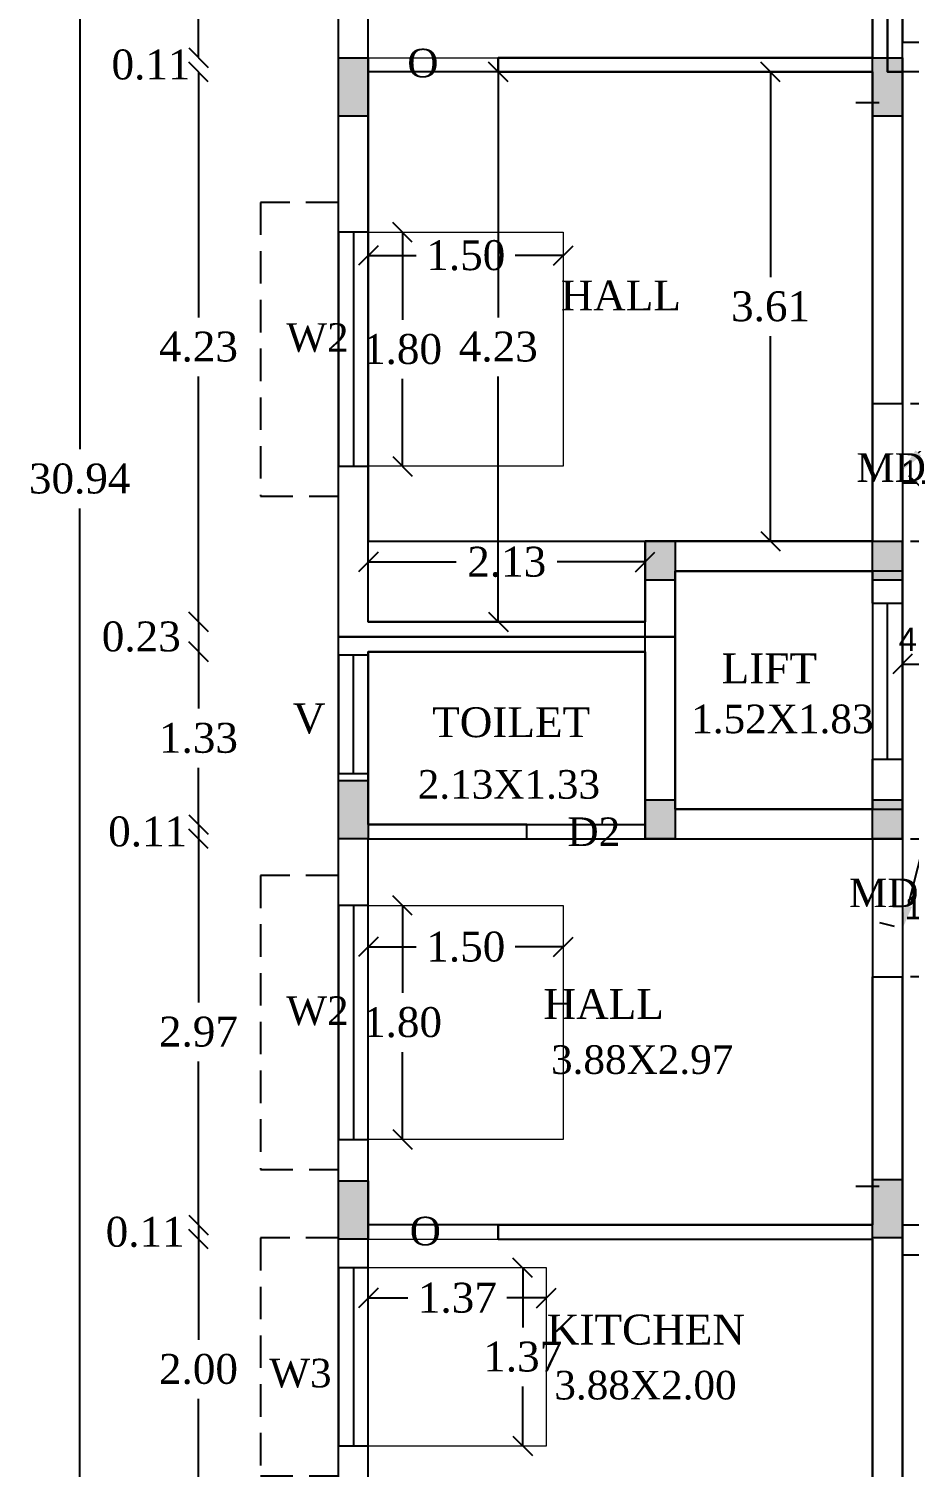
# Model space of a CAD drawing. Header units: metres. Extents: x 7608 to 7792, y -2400 to -2275.
# Drawn here: x 7679.92 to 7686.69, y -2323.63 to -2312.57 of the extents above; entities that cross this region are included whole.
import ezdxf

# ---------------------------------------------------------------- set-up
doc = ezdxf.new("R2010")
doc.units = ezdxf.units.M
doc.header["$MEASUREMENT"] = 0
doc.linetypes.add('HIDDEN', pattern=[0.375, 0.25, -0.125])
doc.layers.add('BLK_1_FLR_3_BLT_UP_AREA', color=1, linetype='Continuous', plot=False)
doc.layers.add('BLK_1_FLR_3_UNITFA_3', color=1, linetype='Continuous', plot=False)
for name, color, linetype in [('BLK_1_FLR_3_CARPET_AREA', 10, 'Continuous'), ('BLK_1_FLR_3_EXIT_WIDTH_DOOR', 2, 'Continuous'), ('BLK_1_FLR_3_LIFT_1', 30, 'Continuous'), ('BLK_1_FLR_3_REGULAR_ROOM_4', 117, 'Continuous'), ('BLK_1_FLR_3_REGULAR_ROOM_5', 117, 'Continuous'), ('BLK_1_FLR_3_ROOF_AREA', 7, 'Continuous'), ('BLK_1_FLR_3_UNITFA_1', 7, 'Continuous'), ('BLK_1_FLR_3_UNITFA_2', 2, 'Continuous'), ('BLK_1_FLR_3_WC_BATH', 223, 'Continuous')]:
    doc.layers.add(name, color=color, linetype=linetype)
for name, color, linetype, lineweight in [('BLK_1_FLR_3_KITCHEN', 163, 'Continuous', 0), ('BLK_1_FLR_3_ROOM_1_LIGHT_VENTILATION_2', 232, 'Continuous', 0), ('BLK_1_FLR_3_ROOM_1_LIGHT_VENTILATION_3', 232, 'Continuous', 0), ('BLK_1_FLR_3_UNITFA_4', 163, 'Continuous', 0), ('DIST_EXIT', 7, 'Continuous', 0)]:
    doc.layers.add(name, color=color, linetype=linetype, lineweight=lineweight)
doc.styles.add('Isa-', font='times.ttf')
doc.styles.get("Standard").update_dxf_attribs({"font": 'arial.ttf'})
doc.styles.add('STYLE2', font='times.ttf')
doc.dimstyles.new('ISO-25', dxfattribs={"dimscale": 0, "dimtxt": 0.23, "dimasz": 0.15, "dimexe": 1.25, "dimexo": 0.625, "dimgap": 0.11, "dimtad": 0, "dimtih": 1, "dimtoh": 1, "dimzin": 1, "dimdsep": 46, "dimtxsty": 'STYLE2', "dimblk": 'OBLIQUE', "dimcen": 0, "dimse1": 1, "dimse2": 1, "dimclrd": 1, "dimclrt": 3, "dimadec": 0, "dimazin": 2, "dimtfac": 1, "dimtix": 1, "dimtofl": 0, "dimtmove": 0, "dimatfit": 3, "dimfxl": 0, "dimtolj": 1, "dimarcsym": 0})
doc.dimstyles.get("Standard").update_dxf_attribs({"dimtxt": 0.18, "dimasz": 0.18, "dimexe": 0.18, "dimexo": 0.0625, "dimgap": 0.09, "dimtad": 0, "dimtih": 1, "dimtoh": 1, "dimdec": 4, "dimzin": 0, "dimdsep": 46, "dimtxsty": 'Standard', "dimcen": 0.09, "dimadec": 0, "dimazin": 0, "dimtfac": 1, "dimtdec": 4, "dimtofl": 0, "dimtmove": 0, "dimatfit": 3, "dimfxl": 0, "dimtolj": 1, "dimtzin": 0, "dimarcsym": 0})

# ---------------------------------------------------------------- blocks, each defined once
blk = doc.blocks.new('_Oblique')
at = {"color": 0, "linetype": 'ByBlock', "lineweight": -2}
blk.add_line((-0.5, -0.5), (0.5, 0.5), dxfattribs=at)
blk = doc.blocks.new('*D128')
at = {"color": 1, "lineweight": -2}
for p, q in [((7686.642, -2317.456), (7686.872, -2317.456)), ((7687.862, -2317.456), (7687.632, -2317.456))]:
    blk.add_line(p, q, dxfattribs=at)
at = {"layer": 'Defpoints', "color": 0}
for p in [(7686.642, -2317.456), (7686.642, -2317.456), (7687.862, -2317.456)]:
    blk.add_point(p, dxfattribs=at)
at = {"color": 1, "lineweight": -2, "xscale": 0.15, "yscale": 0.15, "zscale": 0.15, "rotation": 180}
blk.add_blockref('_Oblique', (7686.642, -2317.456), dxfattribs=at)
at = {"color": 1, "lineweight": -2, "xscale": 0.15, "yscale": 0.15, "zscale": 0.15}
blk.add_blockref('_Oblique', (7687.862, -2317.456), dxfattribs=at)
at = {"color": 3, "insert": (7687.252, -2317.456), "char_height": 0.23, "attachment_point": 5, "style": 'STYLE2'}
blk.add_mtext('\\A1;1.22', dxfattribs=at)
blk = doc.blocks.new('*D191')
at = {"color": 1, "lineweight": -2}
for p, q in [((7685.627, -2312.901), (7685.627, -2314.479)), ((7685.627, -2316.511), (7685.627, -2314.934))]:
    blk.add_line(p, q, dxfattribs=at)
at = {"layer": 'Defpoints', "color": 0}
for p in [(7685.627, -2312.901), (7685.627, -2312.901), (7686.214, -2316.511)]:
    blk.add_point(p, dxfattribs=at)
at = {"color": 1, "lineweight": -2, "xscale": 0.15, "yscale": 0.15, "zscale": 0.15}
for p, rotation in [((7685.627, -2312.901), 90), ((7685.627, -2316.511), 270)]:
    blk.add_blockref('_Oblique', p, dxfattribs=dict(at, rotation=rotation))
at = {"color": 3, "insert": (7685.627, -2314.706), "char_height": 0.23, "attachment_point": 5, "style": 'STYLE2'}
blk.add_mtext('\\A1;3.61', dxfattribs=at)
blk = doc.blocks.new('*D192')
at = {"color": 1, "lineweight": -2}
for p, q in [((7683.532, -2312.901), (7683.532, -2314.789)), ((7683.532, -2317.131), (7683.532, -2315.244))]:
    blk.add_line(p, q, dxfattribs=at)
at = {"layer": 'Defpoints', "color": 0}
for p in [(7683.532, -2312.901), (7683.532, -2317.131), (7683.532, -2317.131)]:
    blk.add_point(p, dxfattribs=at)
at = {"color": 1, "lineweight": -2, "xscale": 0.15, "yscale": 0.15, "zscale": 0.15}
for p, rotation in [((7683.532, -2312.901), 90), ((7683.532, -2317.131), 270)]:
    blk.add_blockref('_Oblique', p, dxfattribs=dict(at, rotation=rotation))
at = {"color": 3, "insert": (7683.532, -2315.016), "char_height": 0.23, "attachment_point": 5, "style": 'STYLE2'}
blk.add_mtext('\\A1;4.23', dxfattribs=at)
blk = doc.blocks.new('*D193')
at = {"color": 1, "lineweight": -2}
for p, q in [((7682.532, -2316.671), (7683.208, -2316.671)), ((7684.662, -2316.671), (7683.986, -2316.671))]:
    blk.add_line(p, q, dxfattribs=at)
at = {"layer": 'Defpoints', "color": 0}
for p in [(7682.532, -2316.511), (7684.662, -2316.511), (7682.532, -2316.671)]:
    blk.add_point(p, dxfattribs=at)
at = {"color": 1, "lineweight": -2, "xscale": 0.15, "yscale": 0.15, "zscale": 0.15, "rotation": 180}
blk.add_blockref('_Oblique', (7682.532, -2316.671), dxfattribs=at)
at = {"color": 1, "lineweight": -2, "xscale": 0.15, "yscale": 0.15, "zscale": 0.15}
blk.add_blockref('_Oblique', (7684.662, -2316.671), dxfattribs=at)
at = {"color": 3, "insert": (7683.597, -2316.671), "char_height": 0.23, "attachment_point": 5, "style": 'STYLE2'}
blk.add_mtext('\\A1;2.13', dxfattribs=at)
blk = doc.blocks.new('*D139')
at = {"color": 1, "lineweight": -2}
for p, q in [((7681.225, -2310.511), (7681.225, -2310.909)), ((7681.225, -2312.791), (7681.225, -2311.364))]:
    blk.add_line(p, q, dxfattribs=at)
at = {"layer": 'Defpoints', "color": 0}
for p in [(7683.959, -2310.511), (7681.225, -2312.791), (7684.269, -2312.791)]:
    blk.add_point(p, dxfattribs=at)
at = {"color": 1, "lineweight": -2, "xscale": 0.15, "yscale": 0.15, "zscale": 0.15}
for p, rotation in [((7681.225, -2310.511), 90), ((7681.225, -2312.791), 270)]:
    blk.add_blockref('_Oblique', p, dxfattribs=dict(at, rotation=rotation))
at = {"color": 3, "insert": (7681.225, -2311.136), "char_height": 0.23, "attachment_point": 5, "style": 'STYLE2'}
blk.add_mtext('\\A1;2.28', dxfattribs=at)
blk = doc.blocks.new('*D140')
at = {"color": 1, "lineweight": -2}
for p, q in [((7681.225, -2312.791), (7681.225, -2312.641)), ((7681.225, -2312.901), (7681.225, -2313.051))]:
    blk.add_line(p, q, dxfattribs=at)
at = {"layer": 'Defpoints', "color": 0}
for p in [(7684.269, -2312.791), (7681.225, -2312.901), (7684.289, -2312.901)]:
    blk.add_point(p, dxfattribs=at)
at = {"color": 1, "lineweight": -2, "xscale": 0.15, "yscale": 0.15, "zscale": 0.15}
for p, rotation in [((7681.225, -2312.791), 270), ((7681.225, -2312.901), 90)]:
    blk.add_blockref('_Oblique', p, dxfattribs=dict(at, rotation=rotation))
at = {"color": 3, "insert": (7680.86, -2312.846), "char_height": 0.23, "attachment_point": 5, "style": 'STYLE2'}
blk.add_mtext('\\A1;0.11', dxfattribs=at)
blk = doc.blocks.new('*D141')
at = {"color": 1, "lineweight": -2}
for p, q in [((7681.225, -2312.901), (7681.225, -2314.789)), ((7681.225, -2317.131), (7681.225, -2315.244))]:
    blk.add_line(p, q, dxfattribs=at)
at = {"layer": 'Defpoints', "color": 0}
for p in [(7684.289, -2312.901), (7681.225, -2317.131), (7683.876, -2317.131)]:
    blk.add_point(p, dxfattribs=at)
at = {"color": 1, "lineweight": -2, "xscale": 0.15, "yscale": 0.15, "zscale": 0.15}
for p, rotation in [((7681.225, -2312.901), 90), ((7681.225, -2317.131), 270)]:
    blk.add_blockref('_Oblique', p, dxfattribs=dict(at, rotation=rotation))
at = {"color": 3, "insert": (7681.225, -2315.016), "char_height": 0.23, "attachment_point": 5, "style": 'STYLE2'}
blk.add_mtext('\\A1;4.23', dxfattribs=at)
blk = doc.blocks.new('*D142')
at = {"color": 1, "lineweight": -2}
blk.add_line((7681.225, -2317.131), (7681.225, -2317.361), dxfattribs=at)
at = {"layer": 'Defpoints', "color": 0}
for p in [(7683.876, -2317.131), (7681.225, -2317.361), (7683.876, -2317.361)]:
    blk.add_point(p, dxfattribs=at)
at = {"color": 1, "lineweight": -2, "xscale": 0.15, "yscale": 0.15, "zscale": 0.15}
for p, rotation in [((7681.225, -2317.131), 90), ((7681.225, -2317.361), 270)]:
    blk.add_blockref('_Oblique', p, dxfattribs=dict(at, rotation=rotation))
at = {"color": 3, "insert": (7680.785, -2317.246), "char_height": 0.23, "attachment_point": 5, "style": 'STYLE2'}
blk.add_mtext('\\A1;0.23', dxfattribs=at)
blk = doc.blocks.new('*D143')
at = {"color": 1, "lineweight": -2}
for p, q in [((7681.225, -2317.361), (7681.225, -2317.799)), ((7681.225, -2318.691), (7681.225, -2318.254))]:
    blk.add_line(p, q, dxfattribs=at)
at = {"layer": 'Defpoints', "color": 0}
for p in [(7683.876, -2317.361), (7681.225, -2318.691), (7683.142, -2318.691)]:
    blk.add_point(p, dxfattribs=at)
at = {"color": 1, "lineweight": -2, "xscale": 0.15, "yscale": 0.15, "zscale": 0.15}
for p, rotation in [((7681.225, -2317.361), 90), ((7681.225, -2318.691), 270)]:
    blk.add_blockref('_Oblique', p, dxfattribs=dict(at, rotation=rotation))
at = {"color": 3, "insert": (7681.225, -2318.026), "char_height": 0.23, "attachment_point": 5, "style": 'STYLE2'}
blk.add_mtext('\\A1;1.33', dxfattribs=at)
blk = doc.blocks.new('*D144')
at = {"color": 1, "lineweight": -2}
for p, q in [((7681.225, -2318.691), (7681.225, -2318.541)), ((7681.225, -2318.691), (7681.225, -2318.801)), ((7681.225, -2318.801), (7681.225, -2318.951))]:
    blk.add_line(p, q, dxfattribs=at)
at = {"layer": 'Defpoints', "color": 0}
for p in [(7683.142, -2318.691), (7681.225, -2318.801), (7683.142, -2318.801)]:
    blk.add_point(p, dxfattribs=at)
at = {"color": 1, "lineweight": -2, "xscale": 0.15, "yscale": 0.15, "zscale": 0.15}
for p, rotation in [((7681.225, -2318.691), 270), ((7681.225, -2318.801), 90)]:
    blk.add_blockref('_Oblique', p, dxfattribs=dict(at, rotation=rotation))
at = {"color": 3, "insert": (7680.834, -2318.746), "char_height": 0.23, "attachment_point": 5, "style": 'STYLE2'}
blk.add_mtext('\\A1;0.11', dxfattribs=at)
blk = doc.blocks.new('*D145')
at = {"color": 1, "lineweight": -2}
for p, q in [((7681.225, -2318.801), (7681.225, -2320.059)), ((7681.225, -2321.771), (7681.225, -2320.514))]:
    blk.add_line(p, q, dxfattribs=at)
at = {"layer": 'Defpoints', "color": 0}
for p in [(7683.142, -2318.801), (7681.225, -2321.771), (7683.858, -2321.771)]:
    blk.add_point(p, dxfattribs=at)
at = {"color": 1, "lineweight": -2, "xscale": 0.15, "yscale": 0.15, "zscale": 0.15}
for p, rotation in [((7681.225, -2318.801), 90), ((7681.225, -2321.771), 270)]:
    blk.add_blockref('_Oblique', p, dxfattribs=dict(at, rotation=rotation))
at = {"color": 3, "insert": (7681.225, -2320.286), "char_height": 0.23, "attachment_point": 5, "style": 'STYLE2'}
blk.add_mtext('\\A1;2.97', dxfattribs=at)
blk = doc.blocks.new('*D146')
at = {"color": 1, "lineweight": -2}
for p, q in [((7681.225, -2321.771), (7681.225, -2321.621)), ((7681.225, -2321.771), (7681.225, -2321.881)), ((7681.225, -2321.881), (7681.225, -2322.031))]:
    blk.add_line(p, q, dxfattribs=at)
at = {"layer": 'Defpoints', "color": 0}
for p in [(7683.858, -2321.771), (7681.225, -2321.881), (7683.858, -2321.881)]:
    blk.add_point(p, dxfattribs=at)
at = {"color": 1, "lineweight": -2, "xscale": 0.15, "yscale": 0.15, "zscale": 0.15}
for p, rotation in [((7681.225, -2321.771), 270), ((7681.225, -2321.881), 90)]:
    blk.add_blockref('_Oblique', p, dxfattribs=dict(at, rotation=rotation))
at = {"color": 3, "insert": (7680.815, -2321.826), "char_height": 0.23, "attachment_point": 5, "style": 'STYLE2'}
blk.add_mtext('\\A1;0.11', dxfattribs=at)
blk = doc.blocks.new('*D147')
at = {"color": 1, "lineweight": -2}
for p, q in [((7681.225, -2321.881), (7681.225, -2322.654)), ((7681.225, -2323.881), (7681.225, -2323.109))]:
    blk.add_line(p, q, dxfattribs=at)
at = {"layer": 'Defpoints', "color": 0}
for p in [(7683.858, -2321.881), (7681.225, -2323.881), (7684.392, -2323.881)]:
    blk.add_point(p, dxfattribs=at)
at = {"color": 1, "lineweight": -2, "xscale": 0.15, "yscale": 0.15, "zscale": 0.15}
for p, rotation in [((7681.225, -2321.881), 90), ((7681.225, -2323.881), 270)]:
    blk.add_blockref('_Oblique', p, dxfattribs=dict(at, rotation=rotation))
at = {"color": 3, "insert": (7681.225, -2322.881), "char_height": 0.23, "attachment_point": 5, "style": 'STYLE2'}
blk.add_mtext('\\A1;2.00', dxfattribs=at)
blk = doc.blocks.new('*D161')
at = {"color": 1, "lineweight": -2}
for p, q in [((7680.311, -2300.561), (7680.311, -2315.804)), ((7680.311, -2331.501), (7680.311, -2316.259))]:
    blk.add_line(p, q, dxfattribs=at)
at = {"layer": 'Defpoints', "color": 0}
for p in [(7680.311, -2300.561), (7685.049, -2300.561), (7685.049, -2331.501)]:
    blk.add_point(p, dxfattribs=at)
at = {"color": 1, "lineweight": -2, "xscale": 0.15, "yscale": 0.15, "zscale": 0.15}
for p, rotation in [((7680.311, -2300.561), 90), ((7680.311, -2331.501), 270)]:
    blk.add_blockref('_Oblique', p, dxfattribs=dict(at, rotation=rotation))
at = {"color": 3, "insert": (7680.311, -2316.031), "char_height": 0.23, "attachment_point": 5, "style": 'STYLE2'}
blk.add_mtext('\\A1;30.94', dxfattribs=at)
blk = doc.blocks.new('*D412')
at = {"layer": 'Defpoints', "color": 0}
for p in [(7687.862, -2314.661), (7687.862, -2314.661), (7686.642, -2315.963)]:
    blk.add_point(p, dxfattribs=at)
at = {"layer": 'DIST_EXIT', "color": 0, "lineweight": -2}
for p, q in [((7687.739, -2314.793), (7687.422, -2315.13)), ((7687.908, -2314.704), (7687.993, -2314.784)), ((7686.765, -2315.832), (7687.081, -2315.494)), ((7686.688, -2316.006), (7686.773, -2316.086))]:
    blk.add_line(p, q, dxfattribs=at)
at = {"layer": 'DIST_EXIT', "color": 0}
for points in [[(7687.717, -2314.772), (7687.761, -2314.813), (7687.862, -2314.661)], [(7686.743, -2315.812), (7686.787, -2315.853), (7686.642, -2315.963)]]:
    blk.add_solid(points, dxfattribs=at)
at = {"layer": 'DIST_EXIT', "color": 0, "insert": (7687.252, -2315.312), "char_height": 0.18, "attachment_point": 5}
blk.add_mtext('\\A1;1.7844', dxfattribs=at)
blk = doc.blocks.new('*D414')
at = {"layer": 'Defpoints', "color": 0}
for p in [(7687.862, -2314.661), (7686.642, -2319.492), (7686.642, -2319.492)]:
    blk.add_point(p, dxfattribs=at)
at = {"layer": 'DIST_EXIT', "color": 0, "lineweight": -2}
for p, q in [((7687.801, -2314.646), (7687.687, -2314.617)), ((7687.818, -2314.836), (7687.25, -2317.085)), ((7686.686, -2319.317), (7687.158, -2317.449)), ((7686.581, -2319.476), (7686.467, -2319.447))]:
    blk.add_line(p, q, dxfattribs=at)
at = {"layer": 'DIST_EXIT', "color": 0}
for points in [[(7687.789, -2314.828), (7687.847, -2314.843), (7687.862, -2314.661)], [(7686.657, -2319.31), (7686.715, -2319.324), (7686.642, -2319.492)]]:
    blk.add_solid(points, dxfattribs=at)
at = {"layer": 'DIST_EXIT', "color": 0, "insert": (7686.997, -2317.267), "char_height": 0.18, "attachment_point": 5}
blk.add_mtext('\\A1;4.9819', dxfattribs=at)
blk = doc.blocks.new('*D416')
at = {"layer": 'BLK_1_FLR_3_EXIT_WIDTH_DOOR', "color": 0, "lineweight": -2}
for p, q in [((7686.642, -2321.709), (7686.642, -2321.295)), ((7687.702, -2321.709), (7687.702, -2321.295)), ((7686.462, -2321.475), (7686.282, -2321.475)), ((7687.882, -2321.475), (7688.062, -2321.475))]:
    blk.add_line(p, q, dxfattribs=at)
at = {"layer": 'BLK_1_FLR_3_EXIT_WIDTH_DOOR', "color": 0}
for points in [[(7686.462, -2321.445), (7686.462, -2321.505), (7686.642, -2321.475)], [(7687.882, -2321.445), (7687.882, -2321.505), (7687.702, -2321.475)]]:
    blk.add_solid(points, dxfattribs=at)
at = {"layer": 'Defpoints', "color": 0}
for p in [(7687.702, -2321.475), (7686.642, -2321.771), (7687.702, -2321.771)]:
    blk.add_point(p, dxfattribs=at)
at = {"layer": 'BLK_1_FLR_3_EXIT_WIDTH_DOOR', "color": 0, "insert": (7687.172, -2321.475), "char_height": 0.18, "attachment_point": 5}
blk.add_mtext('\\A1;1.0600', dxfattribs=at)
blk = doc.blocks.new('*D417')
at = {"layer": 'BLK_1_FLR_3_EXIT_WIDTH_DOOR', "color": 0, "lineweight": -2}
for p, q in [((7686.704, -2318.801), (7687.222, -2318.801)), ((7687.042, -2318.981), (7687.042, -2319.149)), ((7687.042, -2319.681), (7687.042, -2319.513)), ((7686.704, -2319.861), (7687.222, -2319.861))]:
    blk.add_line(p, q, dxfattribs=at)
at = {"layer": 'BLK_1_FLR_3_EXIT_WIDTH_DOOR', "color": 0}
for points in [[(7687.012, -2318.981), (7687.072, -2318.981), (7687.042, -2318.801)], [(7687.012, -2319.681), (7687.072, -2319.681), (7687.042, -2319.861)]]:
    blk.add_solid(points, dxfattribs=at)
at = {"layer": 'Defpoints', "color": 0}
for p in [(7686.642, -2318.801), (7687.042, -2318.801), (7686.642, -2319.861)]:
    blk.add_point(p, dxfattribs=at)
at = {"layer": 'BLK_1_FLR_3_EXIT_WIDTH_DOOR', "color": 0, "insert": (7687.042, -2319.331), "char_height": 0.18, "attachment_point": 5}
blk.add_mtext('\\A1;1.0600', dxfattribs=at)
blk = doc.blocks.new('*D418')
at = {"layer": 'BLK_1_FLR_3_EXIT_WIDTH_DOOR', "color": 0, "lineweight": -2}
for p, q in [((7686.704, -2315.451), (7687.193, -2315.451)), ((7687.013, -2315.631), (7687.013, -2315.799)), ((7687.013, -2316.331), (7687.013, -2316.163)), ((7686.704, -2316.511), (7687.193, -2316.511))]:
    blk.add_line(p, q, dxfattribs=at)
at = {"layer": 'BLK_1_FLR_3_EXIT_WIDTH_DOOR', "color": 0}
for points in [[(7686.983, -2315.631), (7687.043, -2315.631), (7687.013, -2315.451)], [(7686.983, -2316.331), (7687.043, -2316.331), (7687.013, -2316.511)]]:
    blk.add_solid(points, dxfattribs=at)
at = {"layer": 'Defpoints', "color": 0}
for p in [(7686.642, -2315.451), (7687.013, -2315.451), (7686.642, -2316.511)]:
    blk.add_point(p, dxfattribs=at)
at = {"layer": 'BLK_1_FLR_3_EXIT_WIDTH_DOOR', "color": 0, "insert": (7687.013, -2315.981), "char_height": 0.18, "attachment_point": 5}
blk.add_mtext('\\A1;1.0600', dxfattribs=at)
blk = doc.blocks.new('*D419')
at = {"layer": 'BLK_1_FLR_3_EXIT_WIDTH_DOOR', "color": 0, "lineweight": -2}
for p, q in [((7686.642, -2312.964), (7686.642, -2313.318)), ((7687.702, -2312.964), (7687.702, -2313.318)), ((7686.462, -2313.138), (7686.282, -2313.138)), ((7687.882, -2313.138), (7688.062, -2313.138))]:
    blk.add_line(p, q, dxfattribs=at)
at = {"layer": 'BLK_1_FLR_3_EXIT_WIDTH_DOOR', "color": 0}
for points in [[(7686.462, -2313.108), (7686.462, -2313.168), (7686.642, -2313.138)], [(7687.882, -2313.108), (7687.882, -2313.168), (7687.702, -2313.138)]]:
    blk.add_solid(points, dxfattribs=at)
at = {"layer": 'Defpoints', "color": 0}
for p in [(7686.642, -2312.901), (7687.702, -2312.901), (7686.642, -2313.138)]:
    blk.add_point(p, dxfattribs=at)
at = {"layer": 'BLK_1_FLR_3_EXIT_WIDTH_DOOR', "color": 0, "insert": (7687.172, -2313.138), "char_height": 0.18, "attachment_point": 5}
blk.add_mtext('\\A1;1.0600', dxfattribs=at)
blk = doc.blocks.new('*D444')
at = {"layer": 'BLK_1_FLR_3_ROOM_1_LIGHT_VENTILATION_2', "color": 232, "lineweight": -2}
for p, q in [((7682.532, -2319.632), (7682.901, -2319.632)), ((7684.032, -2319.632), (7683.663, -2319.632))]:
    blk.add_line(p, q, dxfattribs=at)
at = {"layer": 'Defpoints', "color": 0}
for p in [(7682.532, -2319.313), (7684.032, -2319.313), (7682.532, -2319.632)]:
    blk.add_point(p, dxfattribs=at)
at = {"layer": 'BLK_1_FLR_3_ROOM_1_LIGHT_VENTILATION_2', "color": 232, "lineweight": -2, "xscale": 0.15, "yscale": 0.15, "zscale": 0.15, "rotation": 180}
blk.add_blockref('_Oblique', (7682.532, -2319.632), dxfattribs=at)
at = {"layer": 'BLK_1_FLR_3_ROOM_1_LIGHT_VENTILATION_2', "color": 232, "lineweight": -2, "xscale": 0.15, "yscale": 0.15, "zscale": 0.15}
blk.add_blockref('_Oblique', (7684.032, -2319.632), dxfattribs=at)
at = {"layer": 'BLK_1_FLR_3_ROOM_1_LIGHT_VENTILATION_2', "color": 232, "insert": (7683.282, -2319.632), "char_height": 0.23, "attachment_point": 5, "style": 'STYLE2'}
blk.add_mtext('\\A1;1.50', dxfattribs=at)
blk = doc.blocks.new('*D445')
at = {"layer": 'BLK_1_FLR_3_ROOM_1_LIGHT_VENTILATION_2', "color": 232, "lineweight": -2}
for p, q in [((7682.795, -2319.313), (7682.795, -2319.986)), ((7682.795, -2321.113), (7682.795, -2320.441))]:
    blk.add_line(p, q, dxfattribs=at)
at = {"layer": 'Defpoints', "color": 0}
for p in [(7682.532, -2319.313), (7682.795, -2319.313), (7682.532, -2321.113)]:
    blk.add_point(p, dxfattribs=at)
at = {"layer": 'BLK_1_FLR_3_ROOM_1_LIGHT_VENTILATION_2', "color": 232, "lineweight": -2, "xscale": 0.15, "yscale": 0.15, "zscale": 0.15}
for p, rotation in [((7682.795, -2319.313), 90), ((7682.795, -2321.113), 270)]:
    blk.add_blockref('_Oblique', p, dxfattribs=dict(at, rotation=rotation))
at = {"layer": 'BLK_1_FLR_3_ROOM_1_LIGHT_VENTILATION_2', "color": 232, "insert": (7682.795, -2320.213), "char_height": 0.23, "attachment_point": 5, "style": 'STYLE2'}
blk.add_mtext('\\A1;1.80', dxfattribs=at)
blk = doc.blocks.new('*D450')
at = {"layer": 'BLK_1_FLR_3_ROOM_1_LIGHT_VENTILATION_3', "color": 232, "lineweight": -2}
for p, q in [((7682.532, -2322.333), (7682.837, -2322.333)), ((7683.902, -2322.333), (7683.597, -2322.333))]:
    blk.add_line(p, q, dxfattribs=at)
at = {"layer": 'Defpoints', "color": 0}
for p in [(7682.532, -2322.101), (7683.902, -2322.101), (7682.532, -2322.333)]:
    blk.add_point(p, dxfattribs=at)
at = {"layer": 'BLK_1_FLR_3_ROOM_1_LIGHT_VENTILATION_3', "color": 232, "lineweight": -2, "xscale": 0.15, "yscale": 0.15, "zscale": 0.15, "rotation": 180}
blk.add_blockref('_Oblique', (7682.532, -2322.333), dxfattribs=at)
at = {"layer": 'BLK_1_FLR_3_ROOM_1_LIGHT_VENTILATION_3', "color": 232, "lineweight": -2, "xscale": 0.15, "yscale": 0.15, "zscale": 0.15}
blk.add_blockref('_Oblique', (7683.902, -2322.333), dxfattribs=at)
at = {"layer": 'BLK_1_FLR_3_ROOM_1_LIGHT_VENTILATION_3', "color": 232, "insert": (7683.217, -2322.333), "char_height": 0.23, "attachment_point": 5, "style": 'STYLE2'}
blk.add_mtext('\\A1;1.37', dxfattribs=at)
blk = doc.blocks.new('*D451')
at = {"layer": 'BLK_1_FLR_3_ROOM_1_LIGHT_VENTILATION_3', "color": 232, "lineweight": -2}
for p, q in [((7683.72, -2322.101), (7683.72, -2322.559)), ((7683.72, -2323.471), (7683.72, -2323.014))]:
    blk.add_line(p, q, dxfattribs=at)
at = {"layer": 'Defpoints', "color": 0}
for p in [(7683.902, -2322.101), (7683.72, -2323.471), (7683.902, -2323.471)]:
    blk.add_point(p, dxfattribs=at)
at = {"layer": 'BLK_1_FLR_3_ROOM_1_LIGHT_VENTILATION_3', "color": 232, "lineweight": -2, "xscale": 0.15, "yscale": 0.15, "zscale": 0.15}
for p, rotation in [((7683.72, -2322.101), 90), ((7683.72, -2323.471), 270)]:
    blk.add_blockref('_Oblique', p, dxfattribs=dict(at, rotation=rotation))
at = {"layer": 'BLK_1_FLR_3_ROOM_1_LIGHT_VENTILATION_3', "color": 232, "insert": (7683.72, -2322.786), "char_height": 0.23, "attachment_point": 5, "style": 'STYLE2'}
blk.add_mtext('\\A1;1.37', dxfattribs=at)
blk = doc.blocks.new('*D452')
at = {"layer": 'BLK_1_FLR_3_ROOM_1_LIGHT_VENTILATION_2', "color": 232, "lineweight": -2}
for p, q in [((7682.795, -2314.135), (7682.795, -2314.807)), ((7682.795, -2315.935), (7682.795, -2315.262))]:
    blk.add_line(p, q, dxfattribs=at)
at = {"layer": 'Defpoints', "color": 0}
for p in [(7682.532, -2314.135), (7682.795, -2314.135), (7682.532, -2315.935)]:
    blk.add_point(p, dxfattribs=at)
at = {"layer": 'BLK_1_FLR_3_ROOM_1_LIGHT_VENTILATION_2', "color": 232, "lineweight": -2, "xscale": 0.15, "yscale": 0.15, "zscale": 0.15}
for p, rotation in [((7682.795, -2314.135), 90), ((7682.795, -2315.935), 270)]:
    blk.add_blockref('_Oblique', p, dxfattribs=dict(at, rotation=rotation))
at = {"layer": 'BLK_1_FLR_3_ROOM_1_LIGHT_VENTILATION_2', "color": 232, "insert": (7682.795, -2315.035), "char_height": 0.23, "attachment_point": 5, "style": 'STYLE2'}
blk.add_mtext('\\A1;1.80', dxfattribs=at)
blk = doc.blocks.new('*D453')
at = {"layer": 'BLK_1_FLR_3_ROOM_1_LIGHT_VENTILATION_2', "color": 232, "lineweight": -2}
for p, q in [((7682.532, -2314.313), (7682.901, -2314.313)), ((7684.032, -2314.313), (7683.663, -2314.313))]:
    blk.add_line(p, q, dxfattribs=at)
at = {"layer": 'Defpoints', "color": 0}
for p in [(7682.532, -2314.135), (7684.032, -2314.135), (7682.532, -2314.313)]:
    blk.add_point(p, dxfattribs=at)
at = {"layer": 'BLK_1_FLR_3_ROOM_1_LIGHT_VENTILATION_2', "color": 232, "lineweight": -2, "xscale": 0.15, "yscale": 0.15, "zscale": 0.15, "rotation": 180}
blk.add_blockref('_Oblique', (7682.532, -2314.313), dxfattribs=at)
at = {"layer": 'BLK_1_FLR_3_ROOM_1_LIGHT_VENTILATION_2', "color": 232, "lineweight": -2, "xscale": 0.15, "yscale": 0.15, "zscale": 0.15}
blk.add_blockref('_Oblique', (7684.032, -2314.313), dxfattribs=at)
at = {"layer": 'BLK_1_FLR_3_ROOM_1_LIGHT_VENTILATION_2', "color": 232, "insert": (7683.282, -2314.313), "char_height": 0.23, "attachment_point": 5, "style": 'STYLE2'}
blk.add_mtext('\\A1;1.50', dxfattribs=at)

msp = doc.modelspace()

# ---------------------------------------------------------------- hatches: boundary and pattern name
h = msp.add_hatch(color=5)
h.dxf.hatch_style = 1
h.paths.add_polyline_path([(7682.30192, -2313.24125), (7682.53192, -2313.24125), (7682.53192, -2312.79125), (7682.30192, -2312.79125)])
h = msp.add_hatch(color=5)
h.dxf.hatch_style = 1
h.paths.add_polyline_path([(7686.41192, -2313.24125), (7686.64192, -2313.24125), (7686.64192, -2312.79125), (7686.41192, -2312.79125)])
h = msp.add_hatch(color=5)
h.dxf.hatch_style = 1
h.paths.add_polyline_path([(7684.66192, -2316.81125), (7684.89192, -2316.81125), (7684.89192, -2316.51125), (7684.66192, -2316.51125)])
h = msp.add_hatch(color=5)
h.dxf.hatch_style = 1
h.paths.add_polyline_path([(7686.41192, -2316.81125), (7686.64192, -2316.81125), (7686.64192, -2316.51125), (7686.41192, -2316.51125)])
h = msp.add_hatch(color=5)
h.dxf.hatch_style = 1
h.paths.add_polyline_path([(7682.30192, -2318.80125), (7682.53192, -2318.80125), (7682.53192, -2318.35125), (7682.30192, -2318.35125)])
h = msp.add_hatch(color=5)
h.dxf.hatch_style = 1
h.paths.add_polyline_path([(7684.66192, -2318.80125), (7684.89192, -2318.80125), (7684.89192, -2318.50125), (7684.66192, -2318.50125)])
h = msp.add_hatch(color=5)
h.dxf.hatch_style = 1
h.paths.add_polyline_path([(7686.41192, -2318.80125), (7686.64192, -2318.80125), (7686.64192, -2318.50125), (7686.41192, -2318.50125)])
h = msp.add_hatch(color=5)
h.dxf.hatch_style = 1
h.paths.add_polyline_path([(7682.30192, -2321.88125), (7682.53192, -2321.88125), (7682.53192, -2321.43125), (7682.30192, -2321.43125)])
h = msp.add_hatch(color=5)
h.dxf.hatch_style = 1
h.paths.add_polyline_path([(7686.41192, -2321.87125), (7686.64192, -2321.87125), (7686.64192, -2321.42125), (7686.41192, -2321.42125)])

# ---------------------------------------------------------------- linework, layer by layer
for p, q in [((7682.53192, -2317.13125), (7682.53192, -2307.35125)), ((7686.64192, -2315.45125), (7686.64192, -2310.28125)), ((7686.41192, -2315.45125), (7686.41192, -2310.51125)), ((7683.53192, -2312.79125), (7686.41192, -2312.79125)), ((7683.53192, -2312.90125), (7683.53192, -2312.79125)), ((7683.53192, -2312.90125), (7686.41192, -2312.90125)), ((7686.41192, -2315.45125), (7686.64192, -2315.45125)), ((7684.66192, -2316.51125), (7686.64192, -2316.51125)), ((7684.66192, -2318.80125), (7684.66192, -2316.51125)), ((7686.64192, -2318.80125), (7686.64192, -2316.51125)), ((7684.89192, -2316.74125), (7686.41192, -2316.74125)), ((7684.89192, -2318.57125), (7684.89192, -2316.74125)), ((7686.41192, -2316.98726), (7686.41192, -2316.74125)), ((7686.41192, -2316.98726), (7686.64192, -2316.98726)), ((7686.52692, -2318.18726), (7686.52692, -2316.98726)), ((7682.53192, -2317.13125), (7684.66192, -2317.13125)), ((7682.53192, -2317.36125), (7684.66192, -2317.36125)), ((7682.53192, -2318.69125), (7682.53192, -2317.36125)), ((7686.41192, -2318.57125), (7686.41192, -2318.18726)), ((7686.41192, -2318.18726), (7686.64192, -2318.18726)), ((7684.89192, -2318.57125), (7686.41192, -2318.57125)), ((7682.53192, -2318.69125), (7683.75192, -2318.69125)), ((7683.75192, -2318.80125), (7683.75192, -2318.69125)), ((7682.53192, -2318.80125), (7683.75192, -2318.80125)), ((7682.53192, -2326.77125), (7682.53192, -2318.80125)), ((7684.66192, -2318.80125), (7686.64192, -2318.80125)), ((7686.41192, -2319.86125), (7686.64192, -2319.86125)), ((7686.41192, -2323.88125), (7686.41192, -2319.86125)), ((7686.64192, -2324.11125), (7686.64192, -2319.86125)), ((7683.53192, -2321.77125), (7686.41192, -2321.77125)), ((7683.53192, -2321.88125), (7683.53192, -2321.77125)), ((7683.53192, -2321.88125), (7686.41192, -2321.88125))]:
    msp.add_line(p, q)
at = {"color": 2}
for p, q in [((7682.41692, -2314.13471), (7682.41692, -2315.93471)), ((7682.41692, -2318.2979), (7682.41692, -2317.3879)), ((7682.41692, -2319.31334), (7682.41692, -2321.11334)), ((7682.41692, -2322.10125), (7682.41692, -2323.47125))]:
    msp.add_line(p, q, dxfattribs=at)
msp.add_lwpolyline([(7682.30192, -2300.56125), (7689.31192, -2300.56125), (7689.31192, -2331.50125), (7682.30192, -2331.50125)], close=True)
at = {"color": 5}
for points in [[(7682.30192, -2312.79125), (7682.53192, -2312.79125), (7682.53192, -2313.24125), (7682.30192, -2313.24125)], [(7686.41192, -2312.79125), (7686.64192, -2312.79125), (7686.64192, -2313.24125), (7686.41192, -2313.24125)], [(7684.66192, -2316.51125), (7684.89192, -2316.51125), (7684.89192, -2316.81125), (7684.66192, -2316.81125)], [(7686.41192, -2316.51125), (7686.64192, -2316.51125), (7686.64192, -2316.81125), (7686.41192, -2316.81125)], [(7682.30192, -2318.35125), (7682.53192, -2318.35125), (7682.53192, -2318.80125), (7682.30192, -2318.80125)], [(7684.66192, -2318.50125), (7684.89192, -2318.50125), (7684.89192, -2318.80125), (7684.66192, -2318.80125)], [(7686.41192, -2318.50125), (7686.64192, -2318.50125), (7686.64192, -2318.80125), (7686.41192, -2318.80125)], [(7682.30192, -2321.43125), (7682.53192, -2321.43125), (7682.53192, -2321.88125), (7682.30192, -2321.88125)], [(7686.41192, -2321.42125), (7686.64192, -2321.42125), (7686.64192, -2321.87125), (7686.41192, -2321.87125)]]:
    msp.add_lwpolyline(points, close=True, dxfattribs=at)
at = {"color": 2, "linetype": 'HIDDEN'}
for points in [[(7682.30192, -2313.90471), (7681.70192, -2313.90471), (7681.70192, -2316.16471), (7682.30192, -2316.16471)], [(7682.30192, -2319.08334), (7681.70192, -2319.08334), (7681.70192, -2321.34334), (7682.30192, -2321.34334)], [(7682.30192, -2321.87125), (7681.70192, -2321.87125), (7681.70192, -2323.70125), (7682.30192, -2323.70125)]]:
    msp.add_lwpolyline(points, dxfattribs=at)
at = {"color": 2}
for points in [[(7682.30192, -2315.93471), (7682.53192, -2315.93471), (7682.53192, -2314.13471), (7682.30192, -2314.13471)], [(7682.53192, -2317.3879), (7682.30192, -2317.3879), (7682.30192, -2318.2979), (7682.53192, -2318.2979)], [(7682.30192, -2321.11334), (7682.53192, -2321.11334), (7682.53192, -2319.31334), (7682.30192, -2319.31334)], [(7682.30192, -2323.47125), (7682.53192, -2323.47125), (7682.53192, -2322.10125), (7682.30192, -2322.10125)]]:
    msp.add_lwpolyline(points, close=True, dxfattribs=at)
at = {"layer": 'BLK_1_FLR_3_BLT_UP_AREA', "color": 3}
msp.add_lwpolyline([(7682.30192, -2300.56125), (7689.31192, -2300.56125), (7689.31192, -2331.50125), (7682.30192, -2331.50125)], close=True, dxfattribs=at)
at = {"layer": 'BLK_1_FLR_3_CARPET_AREA', "color": 25}
for points in [[(7682.53192, -2306.02125), (7684.53192, -2306.02125), (7684.53192, -2306.33125), (7684.64192, -2306.33125), (7684.64192, -2306.02125), (7685.58192, -2306.02125), (7685.58192, -2310.40125), (7683.53192, -2310.40125), (7683.53192, -2310.51125), (7686.41692, -2310.51125), (7686.41192, -2312.79125), (7683.53192, -2312.79125), (7683.53192, -2312.90125), (7686.41192, -2312.90125), (7686.41192, -2316.51125), (7684.66192, -2316.51125), (7684.66192, -2317.13125), (7682.53192, -2317.13125), (7682.53192, -2307.35125), (7684.64192, -2307.35125), (7684.64192, -2307.24125), (7682.53192, -2307.24125)], [(7689.08192, -2310.51125), (7686.64192, -2310.51125), (7686.64192, -2312.67125), (7689.08192, -2312.67125)], [(7689.08192, -2312.90125), (7686.64192, -2312.90125), (7686.64192, -2321.77125), (7689.08192, -2321.77125)], [(7689.08192, -2312.90125), (7686.64192, -2312.90125), (7686.64192, -2321.77125), (7689.08192, -2321.77125)], [(7684.89192, -2316.74125), (7686.41192, -2316.74125), (7686.41192, -2318.57125), (7684.89192, -2318.57125)], [(7682.53192, -2317.36125), (7684.66192, -2317.36125), (7684.66192, -2318.80125), (7686.41192, -2318.80125), (7686.41192, -2321.77125), (7683.53192, -2321.77125), (7683.53192, -2321.88125), (7686.41192, -2321.88125), (7686.41192, -2323.88125), (7683.53192, -2323.88125), (7683.53192, -2323.99125), (7685.58192, -2323.99125), (7685.58192, -2326.77125), (7682.53192, -2326.77125), (7682.53192, -2318.80125), (7683.75192, -2318.80125), (7683.75192, -2318.69125), (7682.53192, -2318.69125)]]:
    msp.add_lwpolyline(points, close=True, dxfattribs=at)
msp.add_lwpolyline([(7686.64192, -2324.11125), (7686.64192, -2322.00125), (7689.08192, -2322.00125), (7689.08192, -2324.00125)], dxfattribs=at)
at = {"layer": 'BLK_1_FLR_3_KITCHEN', "color": 1}
for points in [[(7686.41192, -2310.51125), (7682.53192, -2310.51125), (7682.53192, -2312.79125), (7686.41192, -2312.79125)], [(7686.41192, -2323.88125), (7682.53192, -2323.88125), (7682.53192, -2321.88125), (7686.41192, -2321.88125)]]:
    msp.add_lwpolyline(points, close=True, dxfattribs=at)
at = {"layer": 'BLK_1_FLR_3_LIFT_1', "color": 30}
msp.add_lwpolyline([(7684.89192, -2316.74125), (7686.41192, -2316.74125), (7686.41192, -2318.57125), (7684.89192, -2318.57125)], close=True, dxfattribs=at)
at = {"layer": 'BLK_1_FLR_3_REGULAR_ROOM_4', "color": 1}
msp.add_lwpolyline([(7686.41192, -2312.90125), (7682.53192, -2312.90125), (7682.53192, -2316.51125), (7686.41192, -2316.51125)], close=True, dxfattribs=at)
msp.add_lwpolyline([(7686.41192, -2312.90125), (7682.53192, -2312.90125), (7682.53192, -2316.51125), (7686.41192, -2316.51125)], close=True, dxfattribs=at)
at = {"layer": 'BLK_1_FLR_3_REGULAR_ROOM_5', "color": 1}
msp.add_lwpolyline([(7682.53192, -2318.80125), (7686.41192, -2318.80125), (7686.41192, -2321.77125), (7682.53192, -2321.77125)], close=True, dxfattribs=at)
msp.add_lwpolyline([(7682.53192, -2318.80125), (7686.41192, -2318.80125), (7686.41192, -2321.77125), (7682.53192, -2321.77125)], close=True, dxfattribs=at)
at = {"layer": 'BLK_1_FLR_3_ROOF_AREA', "color": 54}
msp.add_lwpolyline([(7682.30192, -2300.56125), (7689.31192, -2300.56125), (7689.31192, -2331.50125), (7682.30192, -2331.50125)], close=True, dxfattribs=at)
at = {"layer": 'BLK_1_FLR_3_ROOM_1_LIGHT_VENTILATION_2', "color": 232}
for points in [[(7684.03192, -2314.13471), (7684.03192, -2315.93471), (7682.53192, -2315.93471), (7682.53192, -2314.13471)], [(7684.03192, -2319.31334), (7684.03192, -2321.11334), (7682.53192, -2321.11334), (7682.53192, -2319.31334)]]:
    msp.add_lwpolyline(points, close=True, dxfattribs=at)
at = {"layer": 'BLK_1_FLR_3_ROOM_1_LIGHT_VENTILATION_3', "color": 232}
msp.add_lwpolyline([(7682.53192, -2323.47125), (7683.90192, -2323.47125), (7683.90192, -2322.10125), (7682.53192, -2322.10125)], close=True, dxfattribs=at)
at = {"layer": 'BLK_1_FLR_3_UNITFA_1', "color": 234}
msp.add_lwpolyline([(7682.30192, -2300.56125), (7689.31192, -2300.56125), (7689.31192, -2312.90125), (7686.64192, -2312.90125), (7686.52692, -2312.90125), (7686.52692, -2310.51125), (7686.52692, -2310.39625), (7685.81192, -2310.39625), (7685.69692, -2310.39625), (7685.69692, -2306.02125), (7685.69692, -2305.90625), (7682.30192, -2305.90625)], close=True, dxfattribs=at)
at = {"layer": 'BLK_1_FLR_3_UNITFA_2', "color": 234}
msp.add_lwpolyline([(7682.30192, -2305.90625), (7685.69692, -2305.90625), (7685.69692, -2310.39625), (7686.52692, -2310.39625), (7686.52692, -2312.90125), (7686.64192, -2312.90125), (7686.64192, -2316.74125), (7684.89192, -2316.74125), (7684.89192, -2317.13242), (7684.89192, -2317.24742), (7682.30192, -2317.24742)], close=True, dxfattribs=at)
at = {"layer": 'BLK_1_FLR_3_UNITFA_3', "color": 234}
msp.add_lwpolyline([(7682.30192, -2317.24742), (7684.89192, -2317.24742), (7684.89192, -2318.57125), (7686.64192, -2318.57125), (7686.64192, -2323.88125), (7686.64192, -2323.99625), (7685.81192, -2323.99625), (7685.69692, -2323.99625), (7685.69692, -2326.77125), (7685.69692, -2326.88625), (7682.30192, -2326.88625)], close=True, dxfattribs=at)
at = {"layer": 'BLK_1_FLR_3_UNITFA_4', "color": 234}
msp.add_lwpolyline([(7682.30192, -2326.88625), (7685.69692, -2326.88625), (7685.69692, -2323.99625), (7686.64192, -2323.99625), (7686.64192, -2321.77125), (7689.31192, -2321.77125), (7689.31192, -2331.50125), (7682.30192, -2331.50125), (7682.30192, -2331.50125)], close=True, dxfattribs=at)
at = {"layer": 'BLK_1_FLR_3_WC_BATH', "color": 3}
msp.add_lwpolyline([(7682.53192, -2318.69125), (7684.66192, -2318.69125), (7684.66192, -2317.36125), (7682.53192, -2317.36125)], close=True, dxfattribs=at)

# ---------------------------------------------------------------- texts
at = {"color": 2, "style": 'Isa-'}
for s, p in [('O', (7682.83181, -2312.94238)), ('MD', (7686.28669, -2316.05431)), ('D2', (7684.06411, -2318.85623)), ('MD', (7686.23006, -2319.32636)), ('O', (7682.85064, -2321.92772))]:
    msp.add_text(s, height=0.22, dxfattribs=at).set_placement(p)
at = {"color": 6, "style": 'Isa-'}
for s, p in [('HALL', (7684.01135, -2314.73584)), ('LIFT', (7685.25043, -2317.60465)), ('TOILET', (7683.0234, -2318.01852)), ('HALL', (7683.87995, -2320.18659)), ('KITCHEN', (7683.90544, -2322.69099))]:
    msp.add_text(s, height=0.23, dxfattribs=at).set_placement(p)
at = {"color": 2, "linetype": 'HIDDEN', "style": 'Isa-'}
for s, height, p in [('W2', 0.22, (7681.90049, -2315.05397)), ('V', 0.23, (7681.95097, -2317.98863)), ('W2', 0.22, (7681.90049, -2320.2326)), ('W3', 0.22, (7681.76945, -2323.02051))]:
    msp.add_text(s, height=height, dxfattribs=at).set_placement(p)
at = {"color": 3, "style": 'Isa-'}
for s, p in [('1.52X1.83', (7685.01636, -2317.988)), ('2.13X1.33', (7682.912, -2318.49173)), ('3.88X2.97', (7683.93754, -2320.60913)), ('3.88X2.00', (7683.96302, -2323.11353))]:
    msp.add_text(s, height=0.22, dxfattribs=at).set_placement(p)

# ---------------------------------------------------------------- dimensions: what is measured, and where the dimension line sits
at = {"color": 7}
for base, p1, p2, override, picture, middle in [((7680.31113, -2300.56125), (7685.04938, -2331.50125), (7685.04938, -2300.56125), {"dimscale": 1}, '*D161', (7680.31113, -2316.03125)), ((7681.22542, -2317.13125), (7684.2885, -2312.90125), (7683.87645, -2317.13125), {"dimscale": 1, "dimtmove": 1}, '*D141', (7681.22542, -2315.01625)), ((7681.22542, -2318.69125), (7683.87645, -2317.36125), (7683.14192, -2318.69125), {"dimscale": 1, "dimtmove": 1}, '*D143', (7681.22542, -2318.02625)), ((7681.22542, -2321.77125), (7683.14192, -2318.80125), (7683.85787, -2321.77125), {"dimscale": 1, "dimtmove": 1}, '*D145', (7681.22542, -2320.28625)), ((7681.22542, -2323.88125), (7683.85787, -2321.88125), (7684.39174, -2323.88125), {"dimscale": 1, "dimtmove": 1}, '*D147', (7681.22542, -2322.88125))]:
    dim = msp.add_linear_dim(base=base, p1=p1, p2=p2, angle=90, dimstyle='ISO-25', override=override, dxfattribs=at)
    dim.commit()
    dim.dimension.update_dxf_attribs({"geometry": picture, "text_midpoint": middle})
for base, p1, p2, override, picture, middle in [((7681.22542, -2312.79125), (7683.95866, -2310.51125), (7684.26928, -2312.79125), {"dimscale": 1, "dimtmove": 1}, '*D139', (7681.22542, -2311.13648)), ((7681.22542, -2312.90125), (7684.26928, -2312.79125), (7684.2885, -2312.90125), {"dimscale": 1, "dimtmove": 2}, '*D140', (7680.86041, -2312.84625)), ((7681.22542, -2317.36125), (7683.87645, -2317.13125), (7683.87645, -2317.36125), {"dimscale": 1, "dimtmove": 1}, '*D142', (7680.78473, -2317.24625)), ((7681.22542, -2318.80125), (7683.14192, -2318.69125), (7683.14192, -2318.80125), {"dimscale": 1, "dimtmove": 1}, '*D144', (7680.83429, -2318.74625)), ((7681.22542, -2321.88125), (7683.85787, -2321.77125), (7683.85787, -2321.88125), {"dimscale": 1, "dimtmove": 1}, '*D146', (7680.81483, -2321.82625))]:
    dim = msp.add_linear_dim(base=base, p1=p1, p2=p2, angle=90, dimstyle='ISO-25', override=override, dxfattribs=at)
    dim.commit()
    dim.dimension.update_dxf_attribs({"geometry": picture, "text_midpoint": middle, "dimtype": 160})
at = {"color": 2}
for base, p1, p2, picture, middle in [((7683.53192, -2317.13125), (7683.53192, -2312.90125), (7683.53192, -2317.13125), '*D192', (7683.53192, -2315.01625)), ((7685.62696, -2312.90125), (7686.214, -2316.51125), (7685.62696, -2312.90125), '*D191', (7685.62696, -2314.70625))]:
    dim = msp.add_linear_dim(base=base, p1=p1, p2=p2, angle=90, dimstyle='ISO-25', override={"dimscale": 1}, dxfattribs=at)
    dim.commit()
    dim.dimension.update_dxf_attribs({"geometry": picture, "text_midpoint": middle})
for base, p1, p2, picture, middle in [((7682.53192, -2316.67119), (7684.66192, -2316.51125), (7682.53192, -2316.51125), '*D193', (7683.59692, -2316.67119)), ((7686.64192, -2317.45625), (7687.86192, -2317.45625), (7686.64192, -2317.45625), '*D128', (7687.25192, -2317.45625))]:
    dim = msp.add_linear_dim(base=base, p1=p1, p2=p2, dimstyle='ISO-25', override={"dimscale": 1}, dxfattribs=at)
    dim.commit()
    dim.dimension.update_dxf_attribs({"geometry": picture, "text_midpoint": middle})
at = {"layer": 'BLK_1_FLR_3_EXIT_WIDTH_DOOR'}
for base, p1, p2, picture, middle in [((7686.64192, -2313.13818), (7687.70192, -2312.90125), (7686.64192, -2312.90125), '*D419', (7687.17192, -2313.13818)), ((7687.70192, -2321.47457), (7686.64192, -2321.77125), (7687.70192, -2321.77125), '*D416', (7687.17192, -2321.47457))]:
    dim = msp.add_linear_dim(base=base, p1=p1, p2=p2, dimstyle='Standard', dxfattribs=at)
    dim.commit()
    dim.dimension.update_dxf_attribs({"geometry": picture, "text_midpoint": middle})
for base, p1, p2, picture, middle in [((7687.01279, -2315.45125), (7686.64192, -2316.51125), (7686.64192, -2315.45125), '*D418', (7687.01279, -2315.98125)), ((7687.04175, -2318.80125), (7686.64192, -2319.86125), (7686.64192, -2318.80125), '*D417', (7687.04175, -2319.33125))]:
    dim = msp.add_linear_dim(base=base, p1=p1, p2=p2, angle=90, dimstyle='Standard', dxfattribs=at)
    dim.commit()
    dim.dimension.update_dxf_attribs({"geometry": picture, "text_midpoint": middle})
at = {"layer": 'BLK_1_FLR_3_ROOM_1_LIGHT_VENTILATION_2', "color": 232}
for base, p1, p2, picture, middle in [((7682.53192, -2314.31266), (7684.03192, -2314.13471), (7682.53192, -2314.13471), '*D453', (7683.28192, -2314.31266)), ((7682.53192, -2319.63207), (7684.03192, -2319.31334), (7682.53192, -2319.31334), '*D444', (7683.28192, -2319.63207))]:
    dim = msp.add_linear_dim(base=base, p1=p1, p2=p2, dimstyle='ISO-25', override={"dimscale": 1, "dimclrd": 232, "dimclrt": 232}, dxfattribs=at)
    dim.commit()
    dim.dimension.update_dxf_attribs({"geometry": picture, "text_midpoint": middle})
for base, p1, p2, picture, middle in [((7682.79542, -2314.13471), (7682.53192, -2315.93471), (7682.53192, -2314.13471), '*D452', (7682.79542, -2315.03471)), ((7682.79542, -2319.31334), (7682.53192, -2321.11334), (7682.53192, -2319.31334), '*D445', (7682.79542, -2320.21334))]:
    dim = msp.add_linear_dim(base=base, p1=p1, p2=p2, angle=90, dimstyle='ISO-25', override={"dimscale": 1, "dimclrd": 232, "dimclrt": 232}, dxfattribs=at)
    dim.commit()
    dim.dimension.update_dxf_attribs({"geometry": picture, "text_midpoint": middle})
at = {"layer": 'BLK_1_FLR_3_ROOM_1_LIGHT_VENTILATION_3', "color": 232}
dim = msp.add_linear_dim(base=(7682.53192, -2322.33316), p1=(7683.90192, -2322.10125), p2=(7682.53192, -2322.10125), dimstyle='ISO-25', override={"dimscale": 1, "dimclrd": 232, "dimclrt": 232}, dxfattribs=at)
dim.commit()
dim.dimension.update_dxf_attribs({"geometry": '*D450', "text_midpoint": (7683.21692, -2322.33316)})
dim = msp.add_linear_dim(base=(7683.71985, -2323.47125), p1=(7683.90192, -2322.10125), p2=(7683.90192, -2323.47125), angle=90, dimstyle='ISO-25', override={"dimscale": 1, "dimclrd": 232, "dimclrt": 232}, dxfattribs=at)
dim.commit()
dim.dimension.update_dxf_attribs({"geometry": '*D451', "text_midpoint": (7683.71985, -2322.78625)})
at = {"layer": 'DIST_EXIT'}
dim = msp.add_linear_dim(base=(7686.64192, -2319.4915), p1=(7687.86192, -2314.66125), p2=(7686.64192, -2319.4915), angle=255.825011, dimstyle='Standard', override={"dimtmove": 2}, dxfattribs=at)
dim.commit()
dim.dimension.update_dxf_attribs({"geometry": '*D414', "text_midpoint": (7686.99739, -2317.26691), "dimtype": 161})
dim = msp.add_aligned_dim(p1=(7686.64192, -2315.96343), p2=(7687.86192, -2314.66125), distance=0, dimstyle='Standard', dxfattribs=at)
dim.commit()
dim.dimension.update_dxf_attribs({"geometry": '*D412', "text_midpoint": (7687.25192, -2315.31234)})

doc.saveas('drawing.dxf')
